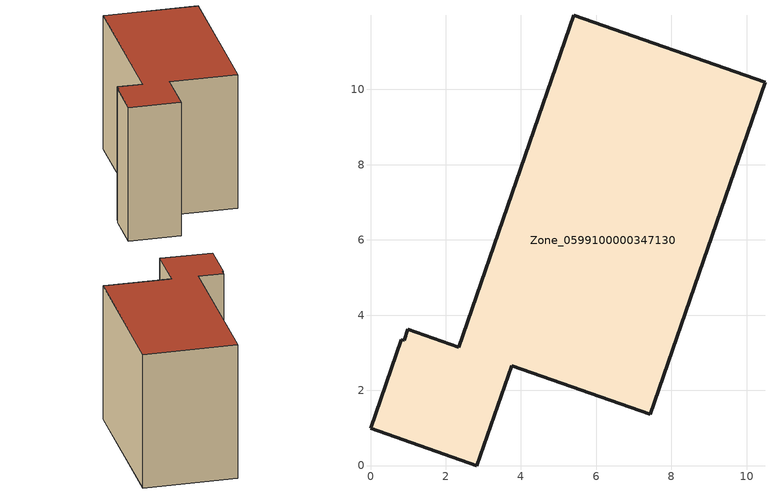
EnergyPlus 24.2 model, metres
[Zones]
Zone_0599100000347130
 floor ground (C_G): 0,0.99 0.82,3.35 0.89,3.33 0.98,3.62 2.35,3.14 5.4,11.97 10.49,10.2 7.44,1.37 3.75,2.65 2.83,0 z0
 wall outside (C_F): 0,0.99 2.83,0 3.75,2.65 7.44,1.37 10.49,10.2 5.4,11.97 2.35,3.14 0.98,3.62 0.89,3.33 0.82,3.35 0,0.99 z0:8.1
 roof outside (C_R): 0.82,3.35 0,0.99 2.83,0 3.75,2.65 7.44,1.37 10.49,10.2 5.4,11.97 2.35,3.14 0.98,3.62 0.89,3.33 z8.1
[BUILDING]
Pand.0599100000347130: North Axis=0; Terrain=City; Loads Convergence Tolerance Value=0.04; Temperature Convergence Tolerance Value=0.4; Solar Distribution=FullExterior; Maximum Number of Warmup Days=25; Minimum Number of Warmup Days=1
[Site:Location]
Rotterdam.The.Hague.AP_ZH_NLD Design_Conditions: Latitude=51.96; Longitude=4.45; Time Zone=1; Elevation=-4.5
[SITE:GROUNDTEMPERATURE:BUILDINGSURFACE]
18, 18, 18, 18, 18, 18, 18, 18, 18, 18, 18, 18
[MATERIAL] Thermal Absorptance=0.9; Solar Absorptance=0.7; Visible Absorptance=0.7
Name | Roughness | Thickness | Conductivity | Density | Specific Heat
G.TI.1992-2005 | MediumSmooth | 0.15 | 0.06 | 540 | 1210
F.TI.1992-2005 | Rough | 0.3 | 0.12 | 1920 | 840
R.TI.1992-2005 | MediumRough | 0.2 | 0.08 | 1500 | 1000
[CONSTRUCTION]
C_G: G.TI.1992-2005
C_F: F.TI.1992-2005
C_R: R.TI.1992-2005
[ZONE]
Zone_0599100000347130: Type=1; Multiplier=1; Ceiling Height=Autocalculate; Volume=Autocalculate; Floor Area=autocalculate; Part of Total Floor Area=Yes
[ZONEINFILTRATION:DESIGNFLOWRATE]
Infil_Zone_0599100000347130: Zone or ZoneList or Space or SpaceList=Zone_0599100000347130; Schedule=AlwaysOn; Design Flow Rate Calculation Method=Flow/Area; Flow Rate per Floor Area=0.0015; Constant Term Coefficient=1; Temperature Term Coefficient=0; Velocity Term Coefficient=0; Velocity Squared Term Coefficient=0
[HVACTEMPLATE:ZONE:IDEALLOADSAIRSYSTEM]
Zone_0599100000347130: Maximum Heating Supply Air Temperature=50; Minimum Cooling Supply Air Temperature=13; Maximum Heating Supply Air Humidity Ratio=0.0156; Minimum Cooling Supply Air Humidity Ratio=0.0077; Heating Limit=NoLimit; Cooling Limit=NoLimit; Dehumidification Control Type=ConstantSensibleHeatRatio; Cooling Sensible Heat Ratio=0.7; Dehumidification Setpoint=60; Humidification Control Type=None; Humidification Setpoint=30; Outdoor Air Method=None; Outdoor Air Flow Rate per Person=0.00944; Outdoor Air Flow Rate per Zone Floor Area=0; Outdoor Air Flow Rate per Zone=0; Demand Controlled Ventilation Type=None; Outdoor Air Economizer Type=NoEconomizer; Heat Recovery Type=None; Sensible Heat Recovery Effectiveness=0.7; Latent Heat Recovery Effectiveness=0.65
[ZONECONTROL:THERMOSTAT]
ThermostatControl_Zone_0599100000347130: Zone or ZoneList=Zone_0599100000347130; Control Type Schedule=DualSetpointControlType; Control 1=Thermostat_Zone_0599100000347130; Temperature Difference Between Cutout And Setpoint=0
[THERMOSTATSETPOINT:DUALSETPOINT]
Thermostat_Zone_0599100000347130: Heating Setpoint Temperature Schedule=HeatingSetpoint_Zone_0599100000347130; Cooling Setpoint Temperature Schedule=CoolingSetpoint_Zone_0599100000347130
[SCHEDULE:COMPACT]
HeatingSetpoint_Zone_0599100000347130: Through: 12/31, For: AllDays, Until: 24:00, 21
CoolingSetpoint_Zone_0599100000347130: Through: 12/31, For: AllDays, Until: 24:00, 24
DualSetpointControlType: Through: 12/31, For: AllDays, Until: 24:00, 4
AlwaysOn: Through: 12/31, For: AllDays, Until: 24:00, 1
